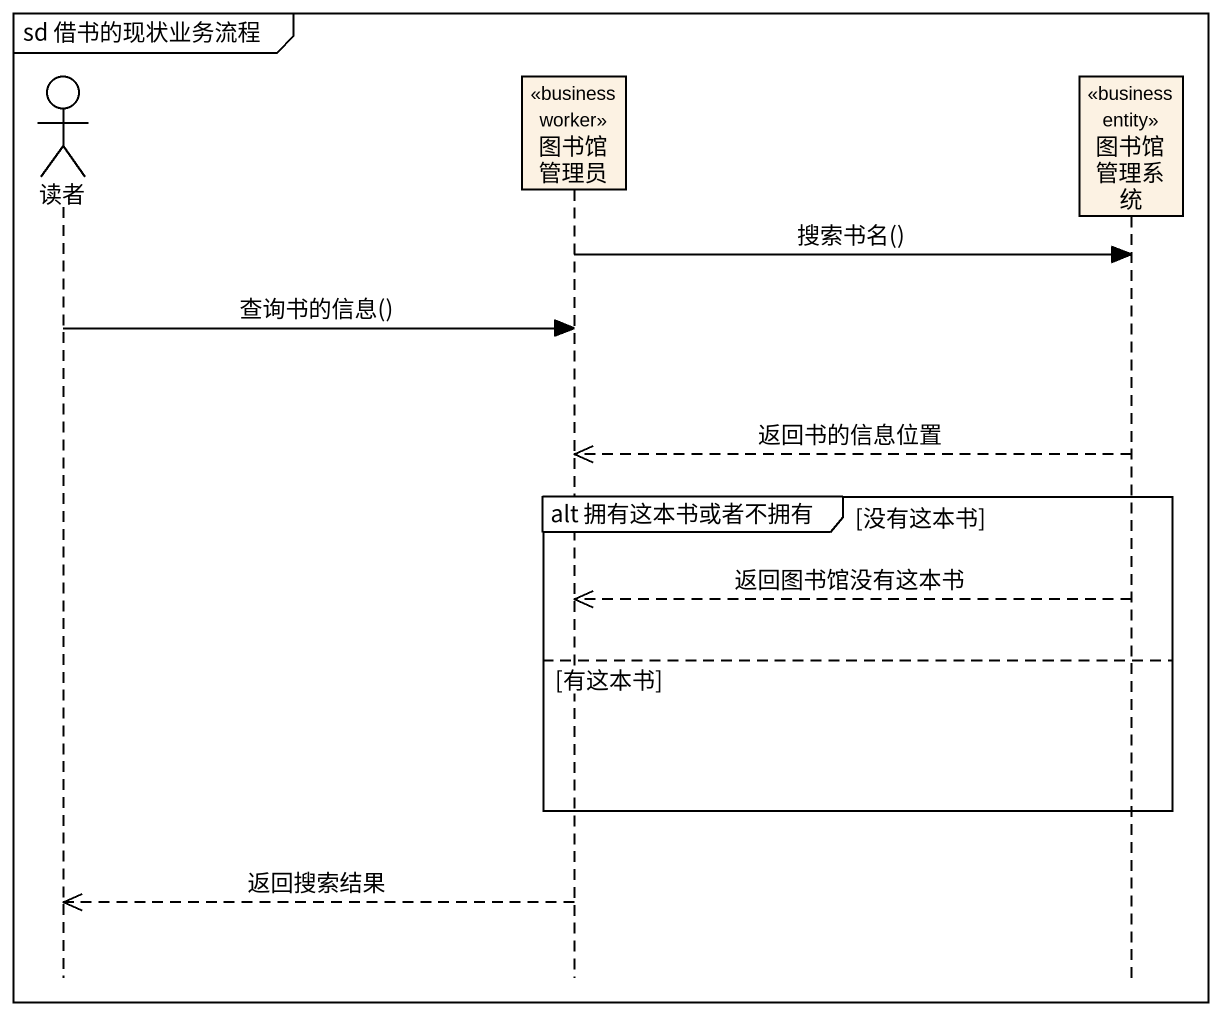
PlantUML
@startuml
mainframe sd 借书的现状业务流程
hide footbox
actor 读者
participant 图书馆管理员 <<business worker>>
participant 图书馆管理系统 <<business entity>>

图书馆管理员 -> 图书馆管理系统 : 搜索书名()
读者 -> 图书馆管理员 : 查询书的信息()
图书馆管理系统 -->> 图书馆管理员 : 返回书的信息位置
group alt 拥有这本书或者不拥有 [没有这本书]
  图书馆管理系统 -->> 图书馆管理员 : 返回图书馆没有这本书
else 有这本书
end
图书馆管理员 -->> 读者 : 返回搜索结果
@enduml
